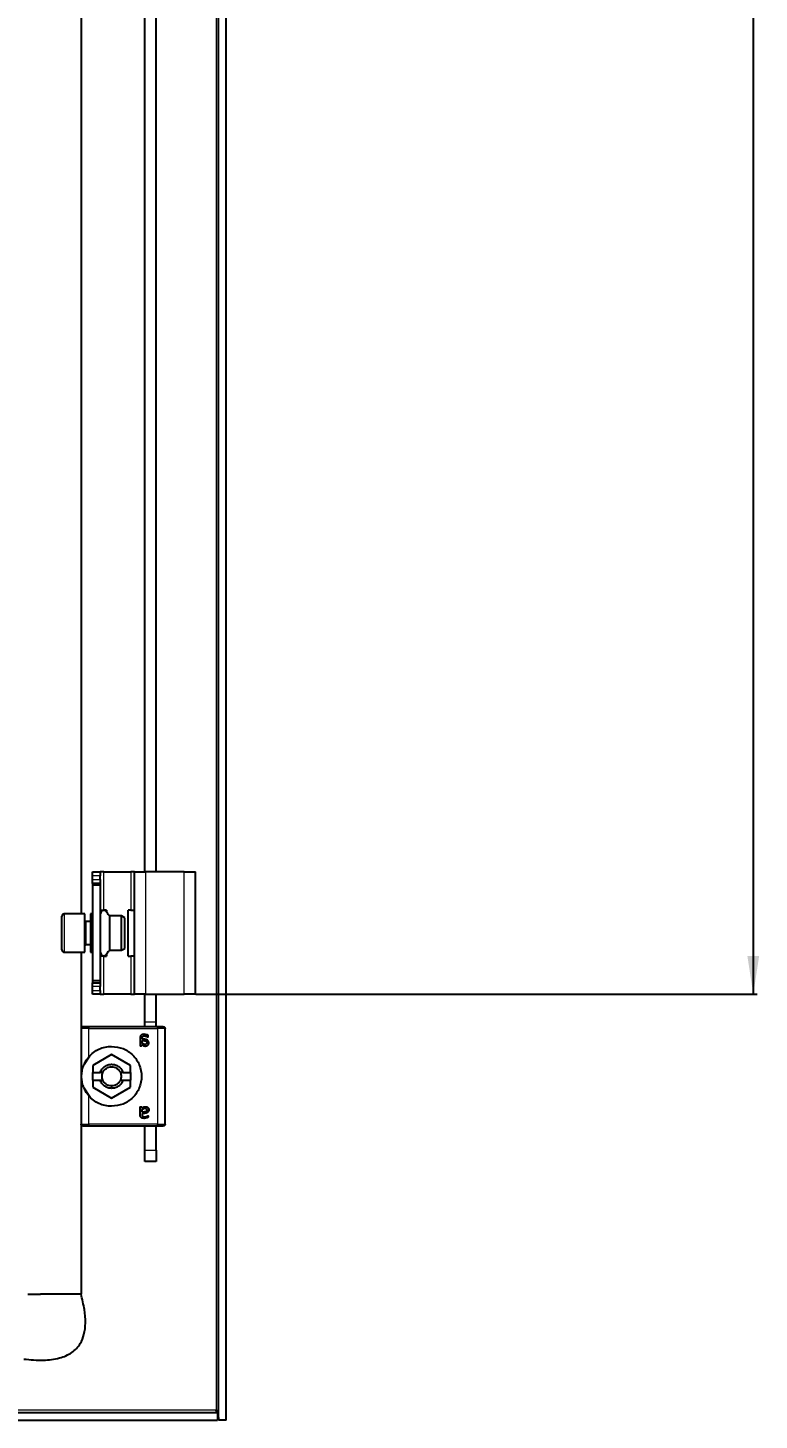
# Model space of a CAD drawing. Header units: millimetres. Extents: x -752 to 1485, y -1456 to 1043.
# Drawn here: x 1293.8 to 1485.3, y -1264.4 to -899.9 of the extents above; entities that cross this region are included whole.
import ezdxf

# ---------------------------------------------------------------- set-up
doc = ezdxf.new("R2010")
doc.units = ezdxf.units.MM
doc.layers.add('FORMAT', color=7, linetype='Continuous')
doc.styles.add('SLDTEXTSTYLE0', font='TXT', dxfattribs={"width": 0.75})
doc.dimstyles.new('SLDDIMSTYLE0', dxfattribs={"dimtxt": 20, "dimasz": 10, "dimexe": 0, "dimexo": 0.0625, "dimgap": 5, "dimtad": 2, "dimdec": 1, "dimrnd": 1e-09, "dimzin": 12, "dimdsep": 46, "dimtxsty": 'SLDTEXTSTYLE0', "dimsah": 1, "dimcen": 0.09, "dimadec": 0, "dimazin": 3, "dimtfac": 1, "dimtofl": 0, "dimtmove": 0, "dimatfit": 3, "dimfxl": 0, "dimfrac": 2, "dimtolj": 1, "dimtzin": 12, "dimarcsym": 0})

# ---------------------------------------------------------------- blocks, each defined once
blk = doc.blocks.new('_D_5')
at = {"layer": 'FORMAT'}
for p, q in [((1337.76, 779.09), (1484.75, 779.09)), ((1483.75, 779.09), (1483.75, -1152.91)), ((1337.76, -1152.91), (1484.75, -1152.91))]:
    blk.add_line(p, q, dxfattribs=at)
for points in [[(1483.75, 779.09), (1482.21, 769.09), (1485.29, 769.09)], [(1483.75, -1152.91), (1485.29, -1142.91), (1482.21, -1142.91)]]:
    blk.add_solid(points, dxfattribs=at)
at = {"layer": 'FORMAT', "insert": (1457.97, -216.47), "char_height": 20, "attachment_point": 1, "rotation": 90, "style": 'SLDTEXTSTYLE0'}
blk.add_mtext('1932', dxfattribs=at)

msp = doc.modelspace()

# ---------------------------------------------------------------- linework, layer by layer
at = {"color": 7, "linetype": 'Continuous', "lineweight": 25}
for p, q in [((1343.75, -1264.41), (1343.75, 890.59)), ((1345.75, -1264.41), (1345.75, 890.59)), ((1307.75, -512.09), (1307.75, -1131.91)), ((1324.45, -1120.91), (1324.45, -512.41)), ((1327.45, -1120.91), (1327.45, -512.41)), ((1310.75, -1120.91), (1312.75, -1120.91)), ((1310.75, -1121.91), (1310.75, -1120.91)), ((1310.75, -1122.91), (1310.75, -1121.91)), ((1312.75, -1120.91), (1312.75, -1121.91)), ((1313.75, -1120.91), (1312.75, -1120.91)), ((1312.75, -1122.91), (1312.75, -1121.91)), ((1313.75, -1120.91), (1320.75, -1120.91)), ((1321.75, -1120.91), (1320.75, -1120.91)), ((1321.75, -1152.91), (1321.75, -1120.91)), ((1321.75, -1120.91), (1324.75, -1120.91)), ((1334.75, -1120.91), (1324.75, -1120.91)), ((1334.75, -1120.91), (1337.75, -1120.91)), ((1337.75, -1152.91), (1337.75, -1120.91)), ((1310.75, -1123.91), (1310.75, -1122.91)), ((1312.75, -1123.91), (1310.75, -1123.91)), ((1310.75, -1123.91), (1310.75, -1124.41)), ((1312.75, -1124.41), (1310.75, -1124.41)), ((1310.75, -1124.41), (1310.75, -1149.41)), ((1312.75, -1122.91), (1312.75, -1123.91)), ((1312.75, -1123.91), (1312.75, -1124.41)), ((1312.75, -1124.41), (1312.75, -1149.41)), ((1302.75, -1139.16), (1302.75, -1132.51)), ((1308.75, -1131.91), (1303.35, -1131.91)), ((1308.75, -1139.47), (1308.75, -1131.91)), ((1310.75, -1131.91), (1310.25, -1131.91)), ((1310.25, -1131.91), (1310.25, -1133.12)), ((1310.25, -1133.12), (1310.25, -1141.91)), ((1312.75, -1130.91), (1313.75, -1130.91)), ((1314.45, -1130.91), (1313.75, -1130.91)), ((1314.45, -1130.91), (1314.45, -1131.36)), ((1318.38, -1132.41), (1315.25, -1132.41)), ((1315.25, -1141.41), (1315.25, -1132.41)), ((1319.25, -1132.91), (1318.38, -1132.41)), ((1318.38, -1141.41), (1318.38, -1132.41)), ((1319.25, -1140.91), (1319.25, -1132.91)), ((1320.05, -1142.91), (1320.05, -1130.91)), ((1320.75, -1130.91), (1320.05, -1130.91)), ((1320.75, -1130.91), (1321.75, -1130.91)), ((1310.25, -1133.91), (1309, -1133.91)), ((1302.75, -1141.31), (1302.75, -1139.16)), ((1308.75, -1141.91), (1308.75, -1139.47)), ((1309, -1139.91), (1310.25, -1139.91)), ((1303.35, -1141.91), (1308.75, -1141.91)), ((1307.75, -1141.91), (1307.75, -1161.74)), ((1310.25, -1141.91), (1310.75, -1141.91)), ((1313.75, -1142.91), (1312.75, -1142.91)), ((1313.75, -1142.91), (1314.45, -1142.91)), ((1314.45, -1142.46), (1314.45, -1142.91)), ((1315.25, -1141.41), (1318.38, -1141.41)), ((1318.38, -1141.41), (1319.25, -1140.91)), ((1320.05, -1142.91), (1320.75, -1142.91)), ((1321.75, -1142.91), (1320.75, -1142.91)), ((1312.75, -1149.41), (1310.75, -1149.41)), ((1310.75, -1149.41), (1310.75, -1149.91)), ((1310.75, -1150.91), (1310.75, -1149.91)), ((1310.75, -1149.91), (1312.75, -1149.91)), ((1310.75, -1151.91), (1310.75, -1150.91)), ((1312.75, -1149.41), (1312.75, -1149.91)), ((1312.75, -1149.91), (1312.75, -1150.91)), ((1312.75, -1151.91), (1312.75, -1150.91)), ((1310.75, -1152.91), (1310.75, -1151.91)), ((1312.75, -1152.91), (1310.75, -1152.91)), ((1312.75, -1151.91), (1312.75, -1152.91)), ((1312.75, -1152.91), (1313.75, -1152.91)), ((1320.75, -1152.91), (1313.75, -1152.91)), ((1320.75, -1152.91), (1321.75, -1152.91)), ((1324.75, -1152.91), (1321.75, -1152.91)), ((1324.45, -1160.21), (1324.45, -1152.91)), ((1324.75, -1152.91), (1334.75, -1152.91)), ((1327.45, -1160.21), (1327.45, -1152.91)), ((1337.75, -1152.91), (1334.75, -1152.91)), ((1307.75, -1161.91), (1307.75, -1186.91)), ((1327.75, -1161.41), (1309.75, -1161.41)), ((1324.45, -1161.47), (1324.45, -1160.21)), ((1327.45, -1161.47), (1327.45, -1160.21)), ((1328.35, -1161.41), (1328.1, -1161.41)), ((1329.75, -1186.91), (1329.75, -1161.91)), ((1323.19, -1164.45), (1323.19, -1166.32)), ((1323.65, -1166.32), (1323.65, -1166.04)), ((1323.72, -1164.71), (1323.72, -1164.49)), ((1324.1, -1164.71), (1323.72, -1164.71)), ((1323.72, -1165.06), (1324.15, -1165.06)), ((1323.72, -1165.65), (1323.72, -1165.06)), ((1308.58, -1171.29), (1310.08, -1169.03)), ((1315.75, -1168.7), (1310.8, -1171.55)), ((1320.7, -1171.55), (1315.75, -1168.7)), ((1310.8, -1171.55), (1310.8, -1173.41)), ((1310.8, -1175.41), (1310.8, -1173.41)), ((1310.8, -1173.41), (1312.76, -1173.41)), ((1313.46, -1173.41), (1312.76, -1173.41)), ((1318.73, -1173.41), (1318.04, -1173.41)), ((1318.73, -1173.41), (1320.7, -1173.41)), ((1320.7, -1173.41), (1320.7, -1171.55)), ((1320.7, -1173.41), (1320.7, -1175.41)), ((1310.8, -1175.41), (1310.8, -1177.27)), ((1310.8, -1175.41), (1312.76, -1175.41)), ((1312.76, -1175.41), (1313.46, -1175.41)), ((1318.04, -1175.41), (1318.73, -1175.41)), ((1318.73, -1175.41), (1320.7, -1175.41)), ((1320.7, -1177.27), (1320.7, -1175.41)), ((1310.08, -1179.8), (1308.58, -1177.54)), ((1310.8, -1177.27), (1315.75, -1180.13)), ((1315.75, -1180.13), (1320.7, -1177.27)), ((1323.19, -1184.37), (1323.19, -1182.5)), ((1323.65, -1182.51), (1323.65, -1182.78)), ((1323.72, -1183.77), (1323.72, -1183.18)), ((1324.15, -1183.77), (1323.72, -1183.77)), ((1324.1, -1184.12), (1323.72, -1184.12)), ((1323.72, -1184.12), (1323.72, -1184.34)), ((1324.33, -1184.1), (1324.1, -1184.12)), ((1307.75, -1187.09), (1307.75, -1231.41)), ((1309.75, -1187.41), (1327.75, -1187.41)), ((1324.45, -1193.71), (1324.45, -1187.41)), ((1327.45, -1193.71), (1327.45, -1187.41)), ((1328.1, -1187.41), (1328.35, -1187.41)), ((1324.45, -1196.71), (1324.45, -1193.71)), ((1327.45, -1193.71), (1327.45, -1196.71)), ((1327.45, -1196.71), (1324.45, -1196.71)), ((1297.18, -1231.41), (1297.12, -1231.41)), ((1304.32, -1231.41), (1297.18, -1231.41)), ((1304.47, -1231.41), (1304.32, -1231.41)), ((1306.77, -1231.41), (1304.47, -1231.41)), ((1307.75, -1231.41), (1306.77, -1231.41)), ((754.05, -1262.41), (1343.45, -1262.41)), ((754.05, -1264.41), (1343.45, -1264.41)), ((1343.15, -1261.81), (1343.34, -1262.41)), ((1343.45, -1262.41), (1343.45, -1264.41)), ((1345.75, -1264.41), (1343.75, -1264.41))]:
    msp.add_line(p, q, dxfattribs=at)
at = {"color": 8, "linetype": 'Continuous', "lineweight": 18}
for p, q in [((1343.15, 887.99), (1343.15, -1261.81)), ((1312.75, -1121.91), (1310.75, -1121.91)), ((1313.75, -1130.91), (1313.75, -1120.91)), ((1320.75, -1120.91), (1320.75, -1130.91)), ((1324.75, -1152.91), (1324.75, -1120.91)), ((1334.75, -1152.91), (1334.75, -1120.91)), ((1310.75, -1122.91), (1312.75, -1122.91)), ((1303.35, -1131.91), (1303.35, -1139.47)), ((1309, -1133.91), (1309, -1139.91)), ((1303.35, -1139.47), (1303.35, -1141.91)), ((1313.75, -1152.91), (1313.75, -1142.91)), ((1320.75, -1142.91), (1320.75, -1152.91)), ((1312.75, -1150.91), (1310.75, -1150.91)), ((1310.75, -1151.91), (1312.75, -1151.91)), ((1309.75, -1169.35), (1309.75, -1161.91)), ((1309.75, -1161.91), (1327.75, -1161.91)), ((1327.45, -1160.21), (1324.45, -1160.21)), ((1327.75, -1161.91), (1327.75, -1186.91)), ((1315.75, -1176.91), (1315.75, -1177.56)), ((1309.75, -1186.91), (1309.75, -1179.47)), ((1327.75, -1186.91), (1309.75, -1186.91)), ((1324.45, -1193.71), (1327.45, -1193.71)), ((1343.15, -1261.81), (1247.72, -1261.81))]:
    msp.add_line(p, q, dxfattribs=at)
at = {"color": 7, "linetype": 'Continuous', "lineweight": 25}
for centre, radius, start, end in [((1303.35, -1132.51), 0.6, 90, 180), ((1309, -1133.66), 0.25, 180, 270), ((1309, -1140.16), 0.25, 90, 180), ((1303.35, -1141.31), 0.6, 180, 270)]:
    msp.add_arc(centre, radius, start, end, dxfattribs=at)
for points, knots in [([(1315.25, -1132.41), (1315.07, -1132.26), (1314.72, -1131.95), (1314.53, -1131.38), (1314.17, -1131.08), (1313.83, -1130.95), (1313.47, -1130.98), (1313.12, -1131.17), (1312.87, -1131.53), (1312.79, -1131.83), (1312.75, -1131.98)], [0, 0, 0, 0, 0.185676, 0.371025, 0.466937, 0.562172, 0.656347, 0.751553, 0.873842, 1, 1, 1, 1]), ([(1312.75, -1141.84), (1312.79, -1141.99), (1312.87, -1142.29), (1313.12, -1142.65), (1313.47, -1142.84), (1313.83, -1142.88), (1314.17, -1142.75), (1314.53, -1142.44), (1314.72, -1141.87), (1315.07, -1141.57), (1315.25, -1141.41)], [0, 0, 0, 0, 0.126158, 0.248447, 0.343653, 0.437828, 0.533063, 0.628975, 0.814324, 1, 1, 1, 1]), ([(1324.3, -1163.41), (1324.15, -1163.42), (1323.93, -1163.43), (1323.65, -1163.52), (1323.46, -1163.64), (1323.32, -1163.81), (1323.21, -1164.08), (1323.2, -1164.31), (1323.19, -1164.45)], [0, 0, 0, 0, 0.250089, 0.382495, 0.500259, 0.622163, 0.750133, 1, 1, 1, 1]), ([(1323.65, -1166.04), (1323.77, -1166.15), (1323.96, -1166.33), (1324.23, -1166.43), (1324.4, -1166.47), (1324.48, -1166.47), (1324.52, -1166.47)], [0, 0, 0, 0, 0.499113, 0.749325, 0.874665, 1, 1, 1, 1]), ([(1323.72, -1164.49), (1323.72, -1164.4), (1323.73, -1164.26), (1323.79, -1164.09), (1323.86, -1163.98), (1323.97, -1163.9), (1324.09, -1163.85), (1324.22, -1163.83), (1324.31, -1163.83), (1324.36, -1163.82)], [0, 0, 0, 0, 0.250023, 0.382539, 0.499802, 0.620838, 0.749652, 0.874777, 1, 1, 1, 1]), ([(1324.44, -1166.06), (1324.37, -1166.05), (1324.22, -1166.04), (1323.96, -1165.91), (1323.82, -1165.75), (1323.72, -1165.65)], [0, 0, 0, 0, 0.249939, 0.499864, 1, 1, 1, 1]), ([(1325.48, -1165.63), (1325.48, -1165.55), (1325.47, -1165.39), (1325.37, -1165.18), (1325.22, -1165), (1324.95, -1164.83), (1324.57, -1164.72), (1324.25, -1164.71), (1324.1, -1164.71)], [0, 0, 0, 0, 0.1250486, 0.2498861, 0.3708558, 0.4998199, 0.7496086, 1, 1, 1, 1]), ([(1324.15, -1165.06), (1324.25, -1165.06), (1324.43, -1165.07), (1324.65, -1165.13), (1324.8, -1165.22), (1324.89, -1165.33), (1324.94, -1165.45), (1324.95, -1165.54), (1324.95, -1165.59)], [0, 0, 0, 0, 0.279652, 0.500248, 0.629485, 0.750186, 0.875763, 1, 1, 1, 1]), ([(1325.36, -1163.91), (1325.36, -1163.85), (1325.36, -1163.77), (1325.3, -1163.68), (1325.16, -1163.59), (1324.84, -1163.46), (1324.51, -1163.43), (1324.3, -1163.41)], [0, 0, 0, 0, 0.124693, 0.187182, 0.249773, 0.500039, 1, 1, 1, 1]), ([(1324.36, -1163.82), (1324.52, -1163.84), (1324.76, -1163.87), (1325.01, -1163.99), (1325.14, -1164.06), (1325.21, -1164.11), (1325.25, -1164.11), (1325.26, -1164.12)], [0, 0, 0, 0, 0.4987, 0.749508, 0.874949, 0.946783, 1, 1, 1, 1]), ([(1324.95, -1165.59), (1324.95, -1165.65), (1324.94, -1165.75), (1324.87, -1165.87), (1324.81, -1165.94), (1324.73, -1166), (1324.64, -1166.04), (1324.54, -1166.06), (1324.47, -1166.06), (1324.44, -1166.06)], [0, 0, 0, 0, 0.249168, 0.373635, 0.49939, 0.619394, 0.749656, 0.87477, 1, 1, 1, 1]), ([(1324.52, -1166.47), (1324.64, -1166.46), (1324.83, -1166.45), (1325.05, -1166.37), (1325.21, -1166.27), (1325.33, -1166.14), (1325.45, -1165.93), (1325.47, -1165.75), (1325.48, -1165.63)], [0, 0, 0, 0, 0.25007, 0.379181, 0.500499, 0.62417, 0.750842, 1, 1, 1, 1]), ([(1325.26, -1164.12), (1325.27, -1164.12), (1325.29, -1164.11), (1325.31, -1164.1), (1325.32, -1164.09), (1325.34, -1164.07), (1325.36, -1164.03), (1325.36, -1163.99), (1325.36, -1163.94), (1325.36, -1163.92), (1325.36, -1163.91)], [0, 0, 0, 0, 0.128825, 0.180169, 0.243397, 0.36986, 0.499864, 0.749649, 0.843476, 1, 1, 1, 1]), ([(1309.75, -1179.47), (1309.46, -1179.1), (1308.89, -1178.34), (1308.33, -1177.09), (1307.98, -1175.82), (1307.85, -1174.41), (1307.98, -1173.01), (1308.33, -1171.73), (1308.89, -1170.48), (1309.46, -1169.73), (1309.75, -1169.35)], [0, 0, 0, 0, 0.125762, 0.25037, 0.375307, 0.500139, 0.62481, 0.749763, 0.874888, 1, 1, 1, 1]), ([(1323.19, -1166.32), (1323.19, -1166.33), (1323.19, -1166.35), (1323.2, -1166.37), (1323.23, -1166.39), (1323.3, -1166.41), (1323.37, -1166.41), (1323.42, -1166.41)], [0, 0, 0, 0, 0.124881, 0.183376, 0.250934, 0.500336, 1, 1, 1, 1]), ([(1323.42, -1166.41), (1323.46, -1166.41), (1323.53, -1166.41), (1323.61, -1166.39), (1323.63, -1166.37), (1323.64, -1166.35), (1323.65, -1166.33), (1323.65, -1166.32)], [0, 0, 0, 0, 0.499718, 0.749437, 0.810587, 0.875078, 1, 1, 1, 1]), ([(1323.19, -1182.5), (1323.19, -1182.49), (1323.19, -1182.48), (1323.2, -1182.46), (1323.23, -1182.44), (1323.3, -1182.41), (1323.37, -1182.41), (1323.42, -1182.41)], [0, 0, 0, 0, 0.124884, 0.1863766, 0.2509142, 0.5003223, 1, 1, 1, 1]), ([(1324.3, -1185.41), (1324.23, -1185.41), (1324.08, -1185.41), (1323.86, -1185.37), (1323.65, -1185.3), (1323.46, -1185.18), (1323.32, -1185.01), (1323.21, -1184.74), (1323.2, -1184.52), (1323.19, -1184.37)], [0, 0, 0, 0, 0.1252554, 0.2504368, 0.3830659, 0.5004929, 0.622629, 0.7502495, 1, 1, 1, 1]), ([(1323.42, -1182.41), (1323.46, -1182.41), (1323.52, -1182.41), (1323.59, -1182.43), (1323.62, -1182.44), (1323.63, -1182.46), (1323.64, -1182.48), (1323.65, -1182.49), (1323.65, -1182.51)], [0, 0, 0, 0, 0.499162, 0.644242, 0.749698, 0.813605, 0.875217, 1, 1, 1, 1]), ([(1323.65, -1182.78), (1323.77, -1182.67), (1323.96, -1182.5), (1324.27, -1182.37), (1324.44, -1182.36), (1324.52, -1182.35)], [0, 0, 0, 0, 0.499364, 0.749701, 1, 1, 1, 1]), ([(1323.72, -1183.18), (1323.82, -1183.07), (1323.96, -1182.92), (1324.19, -1182.8), (1324.33, -1182.77), (1324.4, -1182.77), (1324.44, -1182.77)], [0, 0, 0, 0, 0.4997651, 0.7495043, 0.8747708, 1, 1, 1, 1]), ([(1323.72, -1184.34), (1323.72, -1184.38), (1323.72, -1184.47), (1323.74, -1184.6), (1323.78, -1184.73), (1323.86, -1184.84), (1323.97, -1184.92), (1324.13, -1184.99), (1324.27, -1185), (1324.36, -1185)], [0, 0, 0, 0, 0.125295, 0.250514, 0.383518, 0.50035, 0.621938, 0.750243, 1, 1, 1, 1]), ([(1325.48, -1183.2), (1325.48, -1183.24), (1325.48, -1183.31), (1325.45, -1183.47), (1325.37, -1183.65), (1325.22, -1183.83), (1324.95, -1184), (1324.57, -1184.1), (1324.25, -1184.11), (1324.1, -1184.12)], [0, 0, 0, 0, 0.062637, 0.125278, 0.250072, 0.374841, 0.499994, 0.749696, 1, 1, 1, 1]), ([(1324.95, -1183.24), (1324.95, -1183.28), (1324.94, -1183.37), (1324.89, -1183.5), (1324.8, -1183.6), (1324.65, -1183.69), (1324.43, -1183.76), (1324.25, -1183.76), (1324.15, -1183.77)], [0, 0, 0, 0, 0.124446, 0.249795, 0.37, 0.499734, 0.719932, 1, 1, 1, 1]), ([(1324.44, -1182.77), (1324.5, -1182.77), (1324.6, -1182.78), (1324.73, -1182.82), (1324.81, -1182.88), (1324.87, -1182.95), (1324.92, -1183.04), (1324.95, -1183.14), (1324.95, -1183.2), (1324.95, -1183.24)], [0, 0, 0, 0, 0.249623, 0.37714, 0.499734, 0.62273, 0.749812, 0.874876, 1, 1, 1, 1]), ([(1324.52, -1182.35), (1324.64, -1182.36), (1324.83, -1182.37), (1325.05, -1182.46), (1325.21, -1182.55), (1325.33, -1182.68), (1325.45, -1182.89), (1325.47, -1183.08), (1325.48, -1183.2)], [0, 0, 0, 0, 0.25007, 0.379559, 0.500499, 0.624556, 0.750843, 1, 1, 1, 1]), ([(1325.36, -1184.92), (1325.36, -1184.94), (1325.36, -1185), (1325.35, -1185.08), (1325.3, -1185.14), (1325.16, -1185.23), (1324.84, -1185.36), (1324.51, -1185.39), (1324.3, -1185.41)], [0, 0, 0, 0, 0.062686, 0.125173, 0.187628, 0.250185, 0.500314, 1, 1, 1, 1]), ([(1324.36, -1185), (1324.52, -1184.99), (1324.83, -1184.96), (1325.09, -1184.75), (1325.25, -1184.71), (1325.26, -1184.71)], [0, 0, 0, 0, 0.498852, 0.946609, 1, 1, 1, 1]), ([(1325.26, -1184.71), (1325.27, -1184.71), (1325.29, -1184.71), (1325.31, -1184.72), (1325.32, -1184.73), (1325.34, -1184.76), (1325.36, -1184.82), (1325.36, -1184.87), (1325.36, -1184.92)], [0, 0, 0, 0, 0.13107, 0.182437, 0.243796, 0.371388, 0.500442, 1, 1, 1, 1]), ([(1292.75, -1248.41), (1294.47, -1248.58), (1297.61, -1248.88), (1301.94, -1248.37), (1305.37, -1246.94), (1307.59, -1244.63), (1308.67, -1241.86), (1308.99, -1238.81), (1308.7, -1235.25), (1308.08, -1232.76), (1307.75, -1231.41)], [0, 0, 0, 0, 0.176713, 0.320911, 0.440308, 0.54837, 0.6374, 0.738878, 0.858543, 1, 1, 1, 1]), ([(1293.86, -1231.41), (1293.89, -1231.41), (1293.97, -1231.41), (1294.43, -1231.41), (1294.72, -1231.41)], [0, 0, 0, 0, 0.356727, 1, 1, 1, 1]), ([(1343.45, -1262.41), (1343.4, -1262.41), (1343.35, -1262.35), (1343.25, -1262.13), (1343.2, -1261.97), (1343.15, -1261.81)], [0, 0, 0, 0, 0.5, 0.5, 1, 1, 1, 1]), ([(1343.45, -1262.73), (1343.49, -1262.86), (1343.69, -1263.42), (1343.72, -1263.98), (1343.75, -1264.41)], [0, 0, 0, 0, 0.226541, 1, 1, 1, 1])]:
    msp.add_open_spline(points, degree=3, knots=knots, dxfattribs=at)
for points in [[(1308.25, -1161.41), (1308.18, -1161.42), (1308.05, -1161.43), (1307.88, -1161.55), (1307.77, -1161.72), (1307.75, -1161.85), (1307.75, -1161.91)], [(1309.75, -1161.41), (1309.55, -1161.41), (1309.16, -1161.41), (1308.66, -1161.41), (1308.31, -1161.41), (1308.27, -1161.41), (1308.25, -1161.41)], [(1329.25, -1161.41), (1329.22, -1161.41), (1329.18, -1161.41), (1328.83, -1161.41), (1328.34, -1161.41), (1327.94, -1161.41), (1327.75, -1161.41)], [(1329.25, -1161.41), (1329.31, -1161.42), (1329.44, -1161.43), (1329.61, -1161.55), (1329.72, -1161.72), (1329.74, -1161.85), (1329.75, -1161.91)], [(1309.75, -1169.35), (1310.14, -1168.94), (1310.93, -1168.11), (1312.42, -1167.24), (1314.04, -1166.67), (1315.18, -1166.6), (1315.75, -1166.56)], [(1315.75, -1166.56), (1316.77, -1166.68), (1318.83, -1166.92), (1321.44, -1168.73), (1323.19, -1171.33), (1323.8, -1174.41), (1323.19, -1177.5), (1321.44, -1180.09), (1318.83, -1181.91), (1316.77, -1182.14), (1315.75, -1182.26)], [(1312.76, -1173.41), (1312.89, -1173.11), (1313.16, -1172.51), (1313.88, -1171.82), (1314.76, -1171.36), (1315.75, -1171.21), (1316.73, -1171.36), (1317.61, -1171.82), (1318.34, -1172.51), (1318.6, -1173.11), (1318.73, -1173.41)], [(1313.46, -1175.41), (1313.4, -1175.25), (1313.28, -1174.93), (1313.23, -1174.41), (1313.28, -1173.9), (1313.4, -1173.57), (1313.46, -1173.41)], [(1313.46, -1173.41), (1313.57, -1173.2), (1313.8, -1172.77), (1314.36, -1172.29), (1315.02, -1171.97), (1315.5, -1171.93), (1315.75, -1171.91)], [(1315.75, -1171.91), (1315.99, -1171.93), (1316.47, -1171.97), (1317.13, -1172.29), (1317.69, -1172.77), (1317.92, -1173.2), (1318.04, -1173.41)], [(1318.04, -1173.41), (1318.1, -1173.57), (1318.22, -1173.9), (1318.26, -1174.41), (1318.22, -1174.93), (1318.1, -1175.25), (1318.04, -1175.41)], [(1315.75, -1177.56), (1315.42, -1177.53), (1314.76, -1177.47), (1313.88, -1177.01), (1313.16, -1176.32), (1312.89, -1175.71), (1312.76, -1175.41)], [(1315.75, -1176.91), (1315.5, -1176.89), (1315.02, -1176.85), (1314.36, -1176.53), (1313.8, -1176.05), (1313.57, -1175.63), (1313.46, -1175.41)], [(1318.73, -1175.41), (1318.6, -1175.71), (1318.34, -1176.32), (1317.61, -1177.01), (1316.73, -1177.47), (1316.07, -1177.53), (1315.75, -1177.56)], [(1318.04, -1175.41), (1317.92, -1175.63), (1317.69, -1176.05), (1317.13, -1176.53), (1316.47, -1176.85), (1315.99, -1176.89), (1315.75, -1176.91)], [(1315.75, -1182.26), (1315.18, -1182.23), (1314.04, -1182.16), (1312.42, -1181.58), (1310.93, -1180.71), (1310.14, -1179.89), (1309.75, -1179.47)], [(1308.25, -1187.41), (1308.18, -1187.4), (1308.05, -1187.39), (1307.88, -1187.27), (1307.77, -1187.11), (1307.75, -1186.98), (1307.75, -1186.91)], [(1308.25, -1187.41), (1308.27, -1187.41), (1308.31, -1187.41), (1308.66, -1187.41), (1309.16, -1187.41), (1309.55, -1187.41), (1309.75, -1187.41)], [(1327.75, -1187.41), (1327.94, -1187.41), (1328.34, -1187.41), (1328.83, -1187.41), (1329.18, -1187.41), (1329.22, -1187.41), (1329.25, -1187.41)], [(1329.75, -1186.91), (1329.74, -1186.98), (1329.72, -1187.11), (1329.61, -1187.27), (1329.44, -1187.39), (1329.31, -1187.4), (1329.25, -1187.41)], [(1294.72, -1231.41), (1295.05, -1231.41), (1295.7, -1231.41), (1296.64, -1231.41), (1297.12, -1231.41)]]:
    msp.add_open_spline(points, degree=3, dxfattribs=at)
at = {"color": 8, "linetype": 'Continuous', "lineweight": 18}
for points in [[(1309.75, -1161.91), (1309.48, -1161.91), (1308.96, -1161.91), (1308.3, -1161.91), (1307.84, -1161.91), (1307.78, -1161.91), (1307.75, -1161.91)], [(1309.75, -1161.41), (1309.75, -1161.42), (1309.75, -1161.43), (1309.75, -1161.55), (1309.75, -1161.72), (1309.75, -1161.85), (1309.75, -1161.91)], [(1327.75, -1161.91), (1327.75, -1161.85), (1327.75, -1161.72), (1327.75, -1161.55), (1327.75, -1161.43), (1327.75, -1161.42), (1327.75, -1161.41)], [(1329.75, -1161.91), (1329.72, -1161.91), (1329.66, -1161.91), (1329.19, -1161.91), (1328.53, -1161.91), (1328.01, -1161.91), (1327.75, -1161.91)], [(1307.75, -1186.91), (1307.78, -1186.91), (1307.84, -1186.91), (1308.3, -1186.91), (1308.96, -1186.91), (1309.48, -1186.91), (1309.75, -1186.91)], [(1309.75, -1186.91), (1309.75, -1186.98), (1309.75, -1187.11), (1309.75, -1187.27), (1309.75, -1187.39), (1309.75, -1187.4), (1309.75, -1187.41)], [(1327.75, -1187.41), (1327.75, -1187.4), (1327.75, -1187.39), (1327.75, -1187.27), (1327.75, -1187.11), (1327.75, -1186.98), (1327.75, -1186.91)], [(1327.75, -1186.91), (1328.01, -1186.91), (1328.53, -1186.91), (1329.19, -1186.91), (1329.66, -1186.91), (1329.72, -1186.91), (1329.75, -1186.91)]]:
    msp.add_open_spline(points, degree=3, dxfattribs=at)

# ---------------------------------------------------------------- dimensions: what is measured, and where the dimension line sits
at = {"layer": 'FORMAT'}
dim = msp.add_linear_dim(base=(1483.75, -1152.91), p1=(1337.75, 779.09), p2=(1337.75, -1152.91), angle=90, dimstyle='SLDDIMSTYLE0', dxfattribs=at)
dim.commit()
dim.dimension.update_dxf_attribs({"geometry": '_D_5', "text_midpoint": (1483.75, -186.91), "dimtype": 160})

doc.saveas('drawing.dxf')
